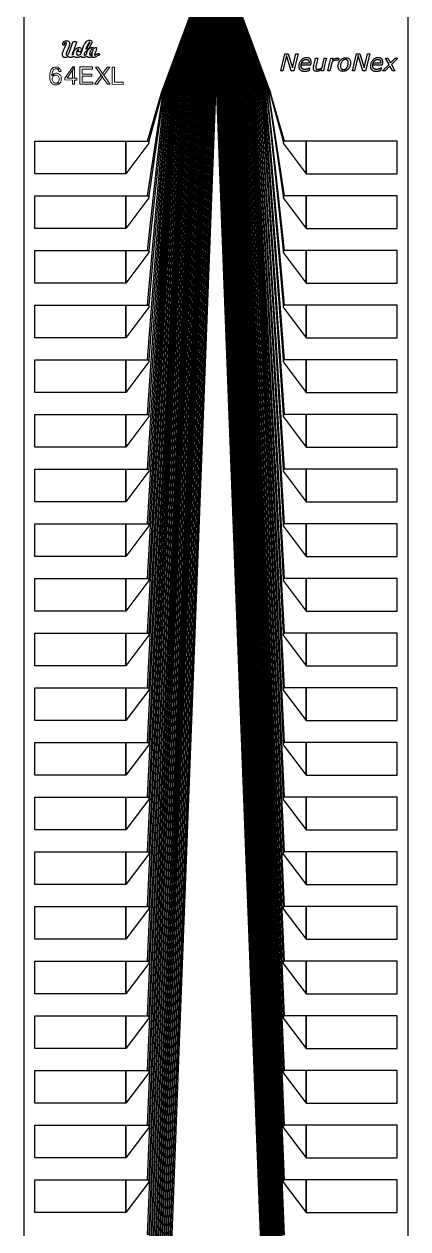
# Model space of a CAD drawing. Header units: inches. Extents: x 106592 to 209533, y 57057 to 74911.
# Drawn here: x 118044 to 118758, y 58426 to 60665 of the extents above; entities that cross this region are included whole.
import ezdxf

# ---------------------------------------------------------------- set-up
doc = ezdxf.new("R2010")
doc.units = ezdxf.units.IN
doc.header["$MEASUREMENT"] = 0
for name, color, linetype in [('metal', 221, 'Continuous'), ('nitride window', 40, 'Continuous'), ('profile', 140, 'Continuous')]:
    doc.layers.add(name, color=color, linetype=linetype)

msp = doc.modelspace()

# ---------------------------------------------------------------- linework, layer by layer
at = {"layer": 'metal'}
for points in [[(118363, 60708.1), (118363.6, 60708.1), (118301.1, 60537.8), (118299.5, 60537.8)], [(118364.2, 60708.1), (118364.8, 60708.1), (118304.3, 60537.8), (118302.7, 60537.8)], [(118365.4, 60708.1), (118366, 60708.1), (118307.5, 60537.8), (118305.9, 60537.8)], [(118310.7, 60537.8), (118309.1, 60537.8), (118366.6, 60708.1), (118367.2, 60708.1)], [(118367.8, 60708.1), (118368.4, 60708.1), (118313.9, 60537.8), (118312.3, 60537.8)], [(118317.1, 60537.8), (118315.5, 60537.8), (118369, 60708.1), (118369.6, 60708.1)], [(118370.2, 60708.1), (118370.8, 60708.1), (118320.3, 60537.8), (118318.7, 60537.8)], [(118371.4, 60708.1), (118372, 60708.1), (118323.5, 60537.8), (118321.9, 60537.8)], [(118325.1, 60537.8), (118326.7, 60537.8), (118373.2, 60708.1), (118372.6, 60708.1)], [(118373.8, 60708.1), (118374.4, 60708.1), (118329.9, 60537.8), (118328.3, 60537.8)], [(118331.5, 60537.8), (118333.1, 60537.8), (118375.6, 60708.1), (118375, 60708.1)], [(118376.2, 60708.1), (118376.8, 60708.1), (118336.3, 60537.8), (118334.7, 60537.8)], [(118337.9, 60537.8), (118339.5, 60537.8), (118378, 60708.1), (118377.4, 60708.1)], [(118378.6, 60708.1), (118379.2, 60708.1), (118342.7, 60537.8), (118341.1, 60537.8)], [(118379.8, 60708.1), (118380.4, 60708.1), (118345.9, 60537.8), (118344.3, 60537.8)], [(118381, 60708.1), (118381.6, 60708.1), (118349.1, 60537.8), (118347.5, 60537.8)], [(118382.2, 60708.1), (118382.8, 60708.1), (118352.3, 60537.8), (118350.7, 60537.8)], [(118383.4, 60708.1), (118384, 60708.1), (118355.5, 60537.8), (118353.9, 60537.8)], [(118358.7, 60537.8), (118357.1, 60537.8), (118384.6, 60708.1), (118385.2, 60708.1)], [(118385.8, 60708.1), (118386.4, 60708.1), (118361.9, 60537.8), (118360.3, 60537.8)], [(118365.1, 60537.8), (118363.5, 60537.8), (118387, 60708.1), (118387.6, 60708.1)], [(118388.2, 60708.1), (118388.8, 60708.1), (118368.3, 60537.8), (118366.7, 60537.8)], [(118389.4, 60708.1), (118390, 60708.1), (118371.5, 60537.8), (118369.9, 60537.8)], [(118373.1, 60537.8), (118374.7, 60537.8), (118391.2, 60708.1), (118390.6, 60708.1)], [(118391.8, 60708.1), (118392.4, 60708.1), (118377.9, 60537.8), (118376.3, 60537.8)], [(118379.5, 60537.8), (118381.1, 60537.8), (118393.6, 60708.1), (118393, 60708.1)], [(118394.2, 60708.1), (118394.8, 60708.1), (118384.3, 60537.8), (118382.7, 60537.8)], [(118385.9, 60537.8), (118387.5, 60537.8), (118396, 60708.1), (118395.4, 60708.1)], [(118396.6, 60708.1), (118397.2, 60708.1), (118390.7, 60537.8), (118389.1, 60537.8)], [(118397.8, 60708.1), (118398.4, 60708.1), (118393.9, 60537.8), (118392.3, 60537.8)], [(118399, 60708.1), (118399.6, 60708.1), (118397.1, 60537.8), (118395.5, 60537.8)], [(118400.2, 60708.1), (118400.8, 60708.1), (118400.3, 60537.8), (118398.7, 60537.8)], [(118401.4, 60708.1), (118402, 60708.1), (118403.5, 60537.8), (118401.9, 60537.8)], [(118406.7, 60537.8), (118405.1, 60537.8), (118402.6, 60708.1), (118403.2, 60708.1)], [(118403.8, 60708.1), (118404.4, 60708.1), (118409.9, 60537.8), (118408.3, 60537.8)], [(118413.1, 60537.8), (118411.5, 60537.8), (118405, 60708.1), (118405.6, 60708.1)], [(118406.2, 60708.1), (118406.8, 60708.1), (118416.3, 60537.8), (118414.7, 60537.8)], [(118407.4, 60708.1), (118408, 60708.1), (118419.5, 60537.8), (118417.9, 60537.8)], [(118421.1, 60537.8), (118422.7, 60537.8), (118409.2, 60708.1), (118408.6, 60708.1)], [(118409.8, 60708.1), (118410.4, 60708.1), (118425.9, 60537.8), (118424.3, 60537.8)], [(118427.5, 60537.8), (118429.1, 60537.8), (118411.6, 60708.1), (118411, 60708.1)], [(118412.2, 60708.1), (118412.8, 60708.1), (118432.3, 60537.8), (118430.7, 60537.8)], [(118433.9, 60537.8), (118435.5, 60537.8), (118414, 60708.1), (118413.4, 60708.1)], [(118414.6, 60708.1), (118415.2, 60708.1), (118438.7, 60537.8), (118437.1, 60537.8)], [(118415.8, 60708.1), (118416.4, 60708.1), (118441.9, 60537.8), (118440.3, 60537.8)], [(118417, 60708.1), (118417.6, 60708.1), (118445.1, 60537.8), (118443.5, 60537.8)], [(118418.2, 60708.1), (118418.8, 60708.1), (118448.3, 60537.8), (118446.7, 60537.8)], [(118419.4, 60708.1), (118420, 60708.1), (118451.5, 60537.8), (118449.9, 60537.8)], [(118454.7, 60537.8), (118453.1, 60537.8), (118420.6, 60708.1), (118421.2, 60708.1)], [(118421.8, 60708.1), (118422.4, 60708.1), (118457.9, 60537.8), (118456.3, 60537.8)], [(118461.1, 60537.8), (118459.5, 60537.8), (118423, 60708.1), (118423.6, 60708.1)], [(118424.2, 60708.1), (118424.8, 60708.1), (118464.3, 60537.8), (118462.7, 60537.8)], [(118425.4, 60708.1), (118426, 60708.1), (118467.5, 60537.8), (118465.9, 60537.8)], [(118469.1, 60537.8), (118470.7, 60537.8), (118427.2, 60708.1), (118426.6, 60708.1)], [(118427.8, 60708.1), (118428.4, 60708.1), (118473.9, 60537.8), (118472.3, 60537.8)], [(118475.5, 60537.8), (118477.1, 60537.8), (118429.6, 60708.1), (118429, 60708.1)], [(118430.2, 60708.1), (118430.8, 60708.1), (118480.3, 60537.8), (118478.7, 60537.8)], [(118481.9, 60537.8), (118483.5, 60537.8), (118432, 60708.1), (118431.4, 60708.1)], [(118432.6, 60708.1), (118433.2, 60708.1), (118486.7, 60537.8), (118485.1, 60537.8)], [(118433.8, 60708.1), (118434.4, 60708.1), (118489.9, 60537.8), (118488.3, 60537.8)], [(118493.1, 60537.8), (118491.5, 60537.8), (118435, 60708.1), (118435.6, 60708.1)], [(118436.2, 60708.1), (118436.8, 60708.1), (118496.3, 60537.8), (118494.7, 60537.8)], [(118499.5, 60537.8), (118497.9, 60537.8), (118437.4, 60708.1), (118438, 60708.1)], [(118438.6, 60708.1), (118439.2, 60708.1), (118502.7, 60537.8), (118501.1, 60537.8)], [(118117.3, 60626.2), (118116.5, 60626.6), (118116, 60627.7), (118116.2, 60629.7), (118118.1, 60632.7), (118119.7, 60633.6), (118121.4, 60634.2), (118123, 60634.5), (118124, 60634.4), (118125, 60634.2), (118126.3, 60633.7), (118127.2, 60633.1), (118127.9, 60632.3), (118128.6, 60630.9), (118129, 60629.6), (118129.1, 60628.4), (118128.9, 60626.8), (118128.1, 60625), (118127.3, 60622.8), (118123.6, 60613.8), (118122.8, 60611), (118122.6, 60609.7), (118122.8, 60608.5), (118123.7, 60607.8), (118124.6, 60607.8), (118125.3, 60608.2), (118126.2, 60609.1), (118126.7, 60609.9), (118127.2, 60610.9), (118127.9, 60612.5), (118128.4, 60613.8), (118134.9, 60631.5), (118135.5, 60632.1), (118136.2, 60632.6), (118137, 60632.8), (118138.7, 60632.9), (118139.9, 60632.8), (118140.5, 60632.7), (118141.7, 60632.2), (118141.8, 60631.7), (118141.5, 60630.8), (118140.5, 60628), (118139.2, 60624.4), (118138.8, 60623.1), (118138.2, 60621.5), (118137.1, 60618.6), (118135, 60613.1), (118134.2, 60611.3), (118133.6, 60609.7), (118133.4, 60608.7), (118133.7, 60607.8), (118134.4, 60608), (118135.6, 60609.1), (118135.9, 60609.8), (118136.4, 60611.7), (118136.7, 60613.1), (118136.9, 60614), (118137.6, 60615.4), (118138.4, 60616.9), (118139.5, 60618.3), (118140.5, 60619.4), (118142.4, 60620.7), (118143.6, 60621.3), (118145.1, 60621.6), (118146.1, 60621.7), (118147.1, 60621.7), (118147.9, 60621.6), (118148.9, 60621.2), (118149.8, 60620.4), (118150.4, 60619.5), (118150.8, 60618.3), (118150.9, 60617.5), (118150.7, 60616.3), (118149.9, 60615), (118149.2, 60614.4), (118148.4, 60614), (118147.3, 60613.8), (118146.3, 60613.9), (118145.6, 60614.1), (118145.2, 60614.5), (118144.9, 60615.2), (118144.6, 60616), (118144.9, 60616.9), (118145.3, 60617.3), (118145.8, 60617.7), (118145.9, 60618.1), (118145.4, 60618.1), (118144.8, 60617.9), (118144.2, 60617.4), (118143.6, 60616.6), (118143.1, 60615.9), (118142.5, 60614.8), (118142.1, 60613.9), (118141.7, 60613), (118141.5, 60612), (118141.6, 60611.1), (118141.6, 60610.4), (118141.7, 60609.8), (118141.8, 60609.4), (118142.1, 60609), (118142.5, 60608.5), (118143, 60608.2), (118143.6, 60608), (118144.3, 60607.9), (118145, 60607.9), (118146.8, 60608.3), (118147.7, 60608.6), (118149, 60609.3), (118149.8, 60609.7), (118150, 60610.2), (118151, 60613.4), (118152.8, 60618.9), (118155, 60624.6), (118156.7, 60628), (118157.7, 60629.6), (118159.6, 60632.4), (118160.5, 60633.4), (118161.8, 60634.4), (118163.1, 60635), (118164.4, 60635.3), (118165.3, 60635.4), (118166.3, 60635.4), (118167.3, 60635.3), (118168.2, 60635), (118168.9, 60634.6), (118169.6, 60634.1), (118170, 60633.2), (118170.2, 60631.5), (118170, 60630.3), (118169.5, 60629), (118168.9, 60627.5), (118168, 60626), (118166.5, 60623.3), (118165.2, 60621.5), (118164, 60619.8), (118159.9, 60619.7), (118161.5, 60621.6), (118163.5, 60624.7), (118165.2, 60627.8), (118166.4, 60630.1), (118166.8, 60630.9), (118166.8, 60631.4), (118166.7, 60632), (118166.5, 60632), (118166, 60631.7), (118165.4, 60631.2), (118164.9, 60630.5), (118164.1, 60629.4), (118163.6, 60628.6), (118162.9, 60627.6), (118162.3, 60626.5), (118161.7, 60625.5), (118161.3, 60624.7), (118160.8, 60623.5), (118160.1, 60622.2), (118159.7, 60621.2), (118159.3, 60620), (118159, 60619.2), (118158.9, 60618.7), (118159.9, 60619.7), (118163.9, 60619.7), (118163.4, 60619.1), (118162.8, 60618.4), (118161.7, 60617.1), (118160.8, 60616.2), (118159.6, 60614.8), (118158.6, 60613.8), (118157.8, 60613), (118156.6, 60612), (118156.4, 60611.4), (118156.2, 60610.7), (118156, 60610.1), (118155.9, 60609.2), (118156, 60608.3), (118156.2, 60607.9), (118157, 60607.8), (118158.3, 60608), (118159.3, 60608.5), (118160, 60609), (118160.5, 60609.4), (118160.7, 60609.7), (118160.7, 60610.1), (118160.7, 60610.8), (118160.9, 60611.7), (118161.2, 60613), (118161.7, 60614.4), (118162.1, 60615.3), (118162.7, 60616.6), (118163.5, 60617.8), (118164.5, 60618.8), (118165.3, 60619.6), (118166.3, 60620.3), (118167.8, 60621.1), (118168.9, 60621.5), (118169.9, 60621.7), (118170.9, 60621.8), (118171.6, 60621.8), (118172.3, 60621.7), (118173.2, 60621.3), (118173.9, 60620.8), (118174.3, 60620.3), (118174.5, 60620), (118174.8, 60620.2), (118175.2, 60620.7), (118175.8, 60621.1), (118176.3, 60621.4), (118176.9, 60621.6), (118177.5, 60621.7), (118178.1, 60621.7), (118178.5, 60621.6), (118179, 60621.3), (118179.2, 60620.8), (118179.3, 60620), (118179.2, 60619.2), (118178.9, 60618.3), (118178.4, 60616.8), (118175.7, 60610.2), (118175.3, 60609.2), (118175.3, 60608.3), (118175.4, 60607.8), (118175.8, 60607.6), (118176.4, 60607.7), (118177.5, 60608.6), (118178.8, 60609.6), (118180, 60610.2), (118181.3, 60610.6), (118182.3, 60610.6), (118183.2, 60610.6), (118184.5, 60610.3), (118185.3, 60609.9), (118182.4, 60606.9), (118182.1, 60607.1), (118181.9, 60607.2), (118181.6, 60607.2), (118181.3, 60607.1), (118180.9, 60606.9), (118180.5, 60606.8), (118179.9, 60606.3), (118178.7, 60605.4), (118177.6, 60604.6), (118176.6, 60604.1), (118175.6, 60603.6), (118174.5, 60603.2), (118173.6, 60603.1), (118172.2, 60603.1), (118171.5, 60603.3), (118170.9, 60603.8), (118170.5, 60604.4), (118170.4, 60605.1), (118170.3, 60605.9), (118170.5, 60611.8), (118171.3, 60613.7), (118171.9, 60615.2), (118172.4, 60616.3), (118172.5, 60617.2), (118172.4, 60617.9), (118172.1, 60618.2), (118171.6, 60618.4), (118170.6, 60618.4), (118169.9, 60618), (118168.9, 60617.1), (118167.6, 60615.6), (118166.9, 60614.2), (118166.3, 60612.5), (118166.1, 60611.2), (118165.9, 60609.9), (118166, 60609.1), (118166.3, 60608.4), (118166.8, 60607.8), (118167.3, 60607.7), (118168.1, 60608), (118168.7, 60608.6), (118169.3, 60609.6), (118169.8, 60610.5), (118170.3, 60611.5), (118170.4, 60611.6), (118170.2, 60605.5), (118169.3, 60604.8), (118168.2, 60604.1), (118167.2, 60603.5), (118166.1, 60603.1), (118165.1, 60603), (118163.6, 60603.2), (118162.8, 60603.6), (118162, 60604.3), (118161.5, 60605), (118161.3, 60605.8), (118160.8, 60605.3), (118159.3, 60604.5), (118157.9, 60603.9), (118156.5, 60603.4), (118155.1, 60603.1), (118154.1, 60603), (118152.9, 60603.1), (118151.9, 60603.5), (118151.3, 60604), (118150.8, 60604.6), (118150.5, 60605.1), (118150.1, 60605.8), (118149.1, 60605.1), (118148.1, 60604.4), (118147, 60604), (118146, 60603.6), (118145.1, 60603.2), (118143.9, 60603.1), (118142.8, 60603), (118141.8, 60603), (118140.6, 60603.2), (118139.7, 60603.5), (118138.6, 60604.1), (118137.6, 60604.9), (118136.7, 60605.8), (118135.9, 60605.2), (118135.1, 60604.6), (118134.3, 60604.1), (118133.2, 60603.6), (118132.2, 60603.3), (118131.2, 60603.1), (118130.2, 60603.1), (118129.1, 60603.3), (118128.4, 60603.6), (118127.6, 60604.4), (118126.9, 60605.7), (118126.1, 60605.1), (118125.2, 60604.5), (118124.2, 60603.9), (118123.2, 60603.5), (118122.2, 60603.1), (118120.9, 60603), (118119.7, 60603), (118118.7, 60603.4), (118117.9, 60603.9), (118117.2, 60604.6), (118116.5, 60605.4), (118116.1, 60606.1), (118115.6, 60607.4), (118115.6, 60608.6), (118115.7, 60610.1), (118115.9, 60611.3), (118116.6, 60613.3), (118117.3, 60615.5), (118118.2, 60617.9), (118119, 60619.6), (118120.1, 60622), (118121.4, 60625.2), (118122.2, 60627.1), (118122.9, 60629), (118122.9, 60630), (118122.6, 60630.4), (118122.2, 60630.7), (118121.6, 60630.8), (118120.9, 60630.8), (118120.1, 60630.4), (118119.7, 60629.6), (118119.3, 60628.5), (118119, 60627.5), (118118.7, 60626.6), (118118.1, 60626.2), (118117.7, 60626.2)], [(118521.5, 60578.2), (118528.9, 60610.2), (118535.3, 60610.2), (118543.1, 60584.1), (118549.5, 60610.2), (118553.6, 60610.2), (118545.8, 60578.2), (118540.8, 60578.2), (118532.1, 60606.8), (118525.5, 60578.2)], [(118654.7, 60578.2), (118662.1, 60610.2), (118668.5, 60610.2), (118676.3, 60584.1), (118682.7, 60610.2), (118686.8, 60610.2), (118679, 60578.2), (118673.9, 60578.2), (118665.3, 60606.9), (118658.7, 60578.2)], [(118559.5, 60589.8), (118577.3, 60589.8), (118577.6, 60591.1), (118577.9, 60592.7), (118578.1, 60594.4), (118578.1, 60595.4), (118578, 60596.6), (118577.7, 60598), (118577.2, 60599.2), (118576.9, 60599.7), (118576.5, 60600.2), (118576.1, 60600.7), (118575.5, 60601.2), (118575, 60601.6), (118574.6, 60601.8), (118574, 60602.1), (118573.1, 60602.4), (118572.3, 60602.6), (118571.5, 60602.8), (118570.5, 60602.8), (118569.5, 60602.9), (118568.6, 60602.8), (118567.9, 60602.8), (118567.1, 60602.7), (118566.2, 60602.5), (118565.3, 60602.2), (118564.5, 60601.9), (118563.7, 60601.6), (118562.7, 60601), (118561.9, 60600.5), (118561.1, 60599.9), (118560.3, 60599.2), (118559.5, 60598.4), (118558.7, 60597.5), (118558, 60596.6), (118557.4, 60595.7), (118556.9, 60594.8), (118556.4, 60593.8), (118556, 60592.8), (118555.7, 60591.8), (118555.5, 60590.8), (118555.3, 60589.9), (118555.2, 60589.2), (118555.1, 60588.4), (118555.1, 60587.6), (118555.1, 60587.1), (118555.1, 60586.5), (118555.1, 60585.9), (118555.1, 60585.2), (118555.2, 60584.7), (118555.3, 60584.2), (118555.5, 60583.7), (118555.7, 60583), (118556, 60582.3), (118556.3, 60581.8), (118556.6, 60581.4), (118556.7, 60581.2), (118557.2, 60580.6), (118557.5, 60580.3), (118558, 60579.9), (118558.6, 60579.5), (118559.3, 60579), (118560, 60578.7), (118560.4, 60578.5), (118561.1, 60578.3), (118561.3, 60578.2), (118562, 60578), (118562.5, 60577.9), (118563.2, 60577.8), (118563.9, 60577.7), (118564.6, 60577.7), (118565.1, 60577.7), (118565.5, 60577.7), (118566, 60577.6), (118566.5, 60577.7), (118567.1, 60577.7), (118567.7, 60577.7), (118568.2, 60577.8), (118568.7, 60577.9), (118569.3, 60578), (118569.8, 60578.1), (118570.3, 60578.2), (118570.7, 60578.3), (118571.1, 60578.4), (118571.6, 60578.5), (118572, 60578.7), (118572.4, 60578.8), (118572.8, 60578.9), (118573.4, 60579.2), (118574, 60579.4), (118574.9, 60579.7), (118575.8, 60584), (118575.6, 60584), (118575.1, 60583.7), (118574.5, 60583.4), (118573.9, 60583), (118573.5, 60582.8), (118573, 60582.6), (118572.6, 60582.4), (118572.1, 60582.3), (118571.7, 60582.1), (118571.3, 60581.9), (118570.8, 60581.8), (118570.5, 60581.7), (118570, 60581.5), (118569.5, 60581.4), (118569, 60581.3), (118568.6, 60581.2), (118568.2, 60581.1), (118567.7, 60581.1), (118567.2, 60581), (118566.7, 60581), (118566.1, 60581), (118565.7, 60581), (118565.3, 60581.1), (118564.7, 60581.1), (118564.2, 60581.2), (118563.9, 60581.3), (118563.4, 60581.5), (118562.9, 60581.6), (118562.6, 60581.8), (118562.2, 60582), (118561.9, 60582.2), (118561.5, 60582.4), (118561.3, 60582.7), (118560.9, 60583), (118560.8, 60583.1), (118560.6, 60583.4), (118560.3, 60583.7), (118560.1, 60584.1), (118560, 60584.3), (118559.8, 60584.6), (118559.7, 60584.8), (118559.7, 60585.1), (118559.6, 60585.4), (118559.4, 60586), (118559.3, 60586.8), (118559.3, 60587.5), (118559.3, 60588.2), (118559.4, 60589), (118559.5, 60589.6), (118559.5, 60589.8), (118559.5, 60589.8), (118560.1, 60592.8), (118560.2, 60593.1), (118560.3, 60593.4), (118560.4, 60593.7), (118560.6, 60594.2), (118560.7, 60594.5), (118560.9, 60594.8), (118561, 60595.1), (118561.2, 60595.4), (118561.3, 60595.6), (118561.5, 60595.8), (118561.7, 60596.2), (118561.8, 60596.3), (118562.1, 60596.6), (118562.2, 60596.8), (118562.6, 60597.2), (118562.8, 60597.3), (118563.1, 60597.6), (118563.3, 60597.8), (118563.6, 60598), (118563.9, 60598.2), (118564.1, 60598.3), (118564.4, 60598.5), (118564.5, 60598.6), (118564.7, 60598.7), (118564.9, 60598.8), (118565.2, 60598.9), (118565.4, 60599), (118565.7, 60599.1), (118565.9, 60599.2), (118566.1, 60599.3), (118566.4, 60599.4), (118566.6, 60599.4), (118566.9, 60599.5), (118567.1, 60599.5), (118567.3, 60599.6), (118567.6, 60599.6), (118567.9, 60599.6), (118568.1, 60599.7), (118568.4, 60599.7), (118568.8, 60599.7), (118568.9, 60599.7), (118569.1, 60599.7), (118569.4, 60599.7), (118569.6, 60599.7), (118569.8, 60599.6), (118570, 60599.6), (118570.1, 60599.6), (118570.4, 60599.6), (118570.7, 60599.5), (118570.9, 60599.4), (118571.2, 60599.4), (118571.3, 60599.3), (118571.4, 60599.3), (118571.5, 60599.2), (118571.7, 60599.2), (118571.8, 60599.1), (118571.9, 60599.1), (118572.1, 60599), (118572.1, 60599), (118572.2, 60598.9), (118572.3, 60598.8), (118572.4, 60598.7), (118572.5, 60598.7), (118572.6, 60598.6), (118572.7, 60598.5), (118572.8, 60598.4), (118572.9, 60598.3), (118573, 60598.2), (118573.2, 60597.9), (118573.4, 60597.7), (118573.5, 60597.5), (118573.6, 60597.2), (118573.7, 60597), (118573.8, 60596.9), (118573.9, 60596.6), (118573.9, 60596.4), (118574, 60596.1), (118574, 60595.9), (118574.1, 60595.4), (118574.1, 60595.2), (118574.1, 60594.8), (118574.1, 60594.4), (118574.1, 60594.1), (118574.1, 60593.8), (118574, 60593.6), (118574, 60593.3), (118573.9, 60593), (118573.9, 60592.8), (118560.2, 60592.8), (118560.1, 60592.8)], [(118586.2, 60602.2), (118590.2, 60602.2), (118587.9, 60591.9), (118587.1, 60588.5), (118586.8, 60587.6), (118586.7, 60586.9), (118586.6, 60586.2), (118586.5, 60585.2), (118586.5, 60584.3), (118586.7, 60583.5), (118586.9, 60582.9), (118587.3, 60582.4), (118587.5, 60582.1), (118587.7, 60581.9), (118587.9, 60581.8), (118588.1, 60581.7), (118588.3, 60581.6), (118588.6, 60581.5), (118588.9, 60581.4), (118589.1, 60581.4), (118589.4, 60581.3), (118589.7, 60581.3), (118589.9, 60581.3), (118590.2, 60581.3), (118590.5, 60581.2), (118590.8, 60581.2), (118591, 60581.3), (118591.4, 60581.3), (118591.6, 60581.3), (118591.9, 60581.4), (118592.3, 60581.4), (118592.6, 60581.5), (118592.8, 60581.6), (118593.1, 60581.7), (118593.4, 60581.8), (118593.8, 60581.9), (118594.2, 60582.1), (118594.6, 60582.3), (118595, 60582.5), (118595.4, 60582.7), (118595.7, 60582.8), (118595.9, 60582.9), (118596.1, 60583.1), (118596.4, 60583.2), (118596.7, 60583.4), (118596.9, 60583.5), (118597.1, 60583.6), (118597.3, 60583.8), (118597.6, 60584), (118597.8, 60584.1), (118598, 60584.2), (118598.1, 60584.3), (118598.2, 60584.3), (118599.5, 60590.1), (118601.4, 60598.1), (118602.3, 60602.2), (118606.4, 60602.2), (118604.9, 60596), (118603.7, 60590.9), (118603.1, 60588.2), (118600.8, 60578.2), (118596.7, 60578.2), (118597.3, 60580.8), (118596.8, 60580.5), (118595.9, 60579.9), (118595, 60579.4), (118594.1, 60578.9), (118593.4, 60578.6), (118592.6, 60578.2), (118591.7, 60577.9), (118591.1, 60577.8), (118590.5, 60577.7), (118589.9, 60577.6), (118589.1, 60577.5), (118588.4, 60577.5), (118587.7, 60577.6), (118587.2, 60577.7), (118586.5, 60577.8), (118586, 60577.9), (118585.5, 60578.1), (118585, 60578.4), (118584.6, 60578.6), (118584.3, 60578.8), (118583.9, 60579.1), (118583.6, 60579.4), (118583.2, 60579.9), (118582.9, 60580.4), (118582.6, 60581), (118582.4, 60581.6), (118582.3, 60582.3), (118582.2, 60582.9), (118582.2, 60583.6), (118582.2, 60584.2), (118582.3, 60585), (118582.5, 60586.1), (118582.5, 60586.7), (118582.7, 60587.4), (118583.1, 60588.9), (118583.7, 60591.7), (118585.5, 60599.2), (118586.2, 60602.2), (118586.2, 60602.2)], [(118614.3, 60602.2), (118618.4, 60602.2), (118617.6, 60598.6), (118618.7, 60599.4), (118620, 60600.2), (118621.4, 60601), (118622.9, 60601.6), (118624.3, 60602), (118625.5, 60602.1), (118626.6, 60602.2), (118627.8, 60602.2), (118628.7, 60602), (118629.3, 60601.9), (118628.3, 60597.9), (118628, 60597.9), (118627.5, 60598.1), (118626.4, 60598.2), (118625.4, 60598.3), (118624.4, 60598.4), (118623.2, 60598.2), (118622, 60598), (118620.4, 60597.3), (118619.4, 60596.8), (118618.3, 60596.2), (118617.4, 60595.6), (118616.8, 60595.2), (118612.9, 60578.2), (118608.8, 60578.2), (118612, 60592.1), (118613.8, 60599.8)], [(118642.2, 60602.9), (118643.7, 60602.8), (118645, 60602.6), (118646, 60602.3), (118647.1, 60601.8), (118648.4, 60601), (118649.2, 60600.2), (118650.1, 60599), (118650.7, 60597.6), (118651, 60596.6), (118651.2, 60595.5), (118651.3, 60594.4), (118651.3, 60593.2), (118651.2, 60591.6), (118651.1, 60590.6), (118650.8, 60589.5), (118650.6, 60588.5), (118650.5, 60588), (118650.1, 60586.9), (118649.8, 60586.1), (118649.4, 60585.3), (118648.9, 60584.4), (118648.6, 60584), (118647.9, 60582.9), (118647, 60581.8), (118645.9, 60580.7), (118644.6, 60579.6), (118643.2, 60578.8), (118641.7, 60578.2), (118640.4, 60577.9), (118639.1, 60577.6), (118637.4, 60577.5), (118636.4, 60577.6), (118634.7, 60577.8), (118633.6, 60578.1), (118632.7, 60578.5), (118631.8, 60579), (118631.1, 60579.7), (118630.2, 60580.5), (118629.6, 60581.4), (118629.1, 60582.4), (118628.8, 60583.3), (118628.5, 60584.5), (118628.4, 60585.8), (118628.3, 60587.2), (118628.4, 60588.2), (118628.5, 60589.9), (118629, 60591.8), (118629.5, 60593.5), (118630.3, 60595.3), (118631.4, 60597.1), (118632.5, 60598.5), (118633.6, 60599.6), (118634.8, 60600.6), (118636.2, 60601.4), (118637.9, 60602.1), (118639.3, 60602.6), (118640.5, 60602.8), (118641.4, 60602.8), (118642.1, 60602.9), (118642.1, 60599.5), (118641.1, 60599.5), (118640.1, 60599.3), (118639.3, 60599.1), (118638.4, 60598.8), (118637.4, 60598.2), (118636.5, 60597.4), (118635.6, 60596.5), (118634.8, 60595.4), (118634.3, 60594.6), (118633.8, 60593.4), (118633.2, 60592), (118632.9, 60590.8), (118632.7, 60589.5), (118632.6, 60588.2), (118632.5, 60586.3), (118632.7, 60584.9), (118633.2, 60583.4), (118633.8, 60582.6), (118634.5, 60581.9), (118635.4, 60581.4), (118636.3, 60581.1), (118637.5, 60580.9), (118638.9, 60580.9), (118640.3, 60581.2), (118641.5, 60581.8), (118642.9, 60582.7), (118644.4, 60584.3), (118645.2, 60585.7), (118645.9, 60587.1), (118646.5, 60588.9), (118646.9, 60591.1), (118646.9, 60592.8), (118647, 60594.4), (118646.7, 60595.8), (118646.2, 60597), (118645.7, 60597.9), (118645.1, 60598.4), (118644.4, 60598.9), (118643.3, 60599.3), (118642.4, 60599.4), (118642.1, 60599.5)], [(118692.7, 60589.9), (118710.5, 60589.9), (118710.8, 60591.2), (118711.1, 60592.7), (118711.3, 60594.4), (118711.3, 60595.5), (118711.2, 60596.6), (118710.9, 60598), (118710.4, 60599.2), (118710.1, 60599.8), (118709.7, 60600.3), (118709.2, 60600.7), (118708.7, 60601.2), (118708.2, 60601.6), (118707.8, 60601.8), (118707.2, 60602.1), (118706.3, 60602.5), (118705.5, 60602.6), (118704.6, 60602.8), (118703.7, 60602.9), (118702.7, 60602.9), (118701.8, 60602.9), (118701.1, 60602.8), (118700.3, 60602.7), (118699.4, 60602.5), (118698.5, 60602.2), (118697.7, 60601.9), (118696.9, 60601.6), (118695.9, 60601.1), (118695.1, 60600.6), (118694.3, 60600), (118693.5, 60599.2), (118692.7, 60598.4), (118691.9, 60597.6), (118691.2, 60596.6), (118690.6, 60595.7), (118690.1, 60594.8), (118689.6, 60593.8), (118689.2, 60592.8), (118688.9, 60591.8), (118688.7, 60590.9), (118688.5, 60589.9), (118688.4, 60589.2), (118688.3, 60588.4), (118688.3, 60587.6), (118688.2, 60587.2), (118688.2, 60586.6), (118688.3, 60585.9), (118688.3, 60585.3), (118688.4, 60584.8), (118688.5, 60584.2), (118688.7, 60583.7), (118688.9, 60583), (118689.2, 60582.4), (118689.5, 60581.8), (118689.8, 60581.4), (118689.9, 60581.2), (118690.4, 60580.7), (118690.7, 60580.3), (118691.2, 60580), (118691.8, 60579.5), (118692.5, 60579.1), (118693.2, 60578.7), (118693.6, 60578.6), (118694.3, 60578.3), (118694.5, 60578.3), (118695.2, 60578.1), (118695.7, 60578), (118696.4, 60577.9), (118697.1, 60577.8), (118697.8, 60577.7), (118698.3, 60577.7), (118698.7, 60577.7), (118699.2, 60577.7), (118699.7, 60577.7), (118700.3, 60577.7), (118700.9, 60577.8), (118701.4, 60577.8), (118701.9, 60577.9), (118702.5, 60578), (118703, 60578.1), (118703.5, 60578.2), (118703.9, 60578.3), (118704.3, 60578.4), (118704.8, 60578.6), (118705.2, 60578.7), (118705.6, 60578.8), (118706, 60578.9), (118706.6, 60579.2), (118707.2, 60579.4), (118708.1, 60579.7), (118709, 60584.1), (118708.8, 60584.1), (118708.3, 60583.8), (118707.7, 60583.4), (118707.1, 60583.1), (118706.7, 60582.9), (118706.2, 60582.7), (118705.8, 60582.5), (118705.3, 60582.3), (118704.9, 60582.1), (118704.5, 60582), (118704, 60581.8), (118703.6, 60581.7), (118703.2, 60581.6), (118702.7, 60581.4), (118702.2, 60581.3), (118701.8, 60581.2), (118701.4, 60581.2), (118700.8, 60581.1), (118700.4, 60581.1), (118699.9, 60581.1), (118699.3, 60581.1), (118698.9, 60581.1), (118698.5, 60581.1), (118697.9, 60581.2), (118697.4, 60581.3), (118697.1, 60581.4), (118696.6, 60581.5), (118696.1, 60581.7), (118695.7, 60581.8), (118695.4, 60582), (118695.1, 60582.2), (118694.7, 60582.5), (118694.5, 60582.7), (118694.1, 60583), (118694, 60583.1), (118693.8, 60583.4), (118693.5, 60583.7), (118693.3, 60584.2), (118693.2, 60584.3), (118693, 60584.6), (118692.9, 60584.9), (118692.9, 60585.1), (118692.7, 60585.4), (118692.6, 60586), (118692.5, 60586.8), (118692.5, 60587.5), (118692.5, 60588.3), (118692.6, 60589), (118692.7, 60589.7), (118692.7, 60589.8), (118692.7, 60589.9), (118693.3, 60592.9), (118693.4, 60593.1), (118693.5, 60593.5), (118693.6, 60593.8), (118693.8, 60594.2), (118693.9, 60594.5), (118694.1, 60594.9), (118694.2, 60595.1), (118694.4, 60595.4), (118694.5, 60595.6), (118694.7, 60595.8), (118694.9, 60596.2), (118695, 60596.3), (118695.3, 60596.6), (118695.4, 60596.8), (118695.8, 60597.2), (118696, 60597.4), (118696.3, 60597.6), (118696.5, 60597.8), (118696.8, 60598), (118697.1, 60598.2), (118697.3, 60598.4), (118697.6, 60598.5), (118697.7, 60598.6), (118697.9, 60598.7), (118698.1, 60598.9), (118698.4, 60599), (118698.6, 60599.1), (118698.9, 60599.2), (118699.1, 60599.2), (118699.3, 60599.3), (118699.6, 60599.4), (118699.8, 60599.5), (118700.1, 60599.5), (118700.3, 60599.6), (118700.5, 60599.6), (118700.8, 60599.6), (118701.1, 60599.7), (118701.3, 60599.7), (118701.6, 60599.7), (118702, 60599.7), (118702.1, 60599.7), (118702.3, 60599.7), (118702.6, 60599.7), (118702.8, 60599.7), (118703, 60599.7), (118703.2, 60599.7), (118703.3, 60599.6), (118703.6, 60599.6), (118703.9, 60599.5), (118704.1, 60599.5), (118704.4, 60599.4), (118704.5, 60599.4), (118704.6, 60599.3), (118704.7, 60599.3), (118704.9, 60599.2), (118705, 60599.2), (118705.1, 60599.1), (118705.2, 60599), (118705.3, 60599), (118705.4, 60598.9), (118705.5, 60598.9), (118705.6, 60598.8), (118705.7, 60598.7), (118705.8, 60598.6), (118705.9, 60598.6), (118706, 60598.4), (118706.1, 60598.3), (118706.2, 60598.2), (118706.4, 60598), (118706.6, 60597.7), (118706.7, 60597.5), (118706.8, 60597.3), (118706.9, 60597), (118707, 60596.9), (118707.1, 60596.6), (118707.1, 60596.4), (118707.2, 60596.2), (118707.2, 60595.9), (118707.3, 60595.5), (118707.3, 60595.2), (118707.3, 60594.9), (118707.3, 60594.4), (118707.3, 60594.2), (118707.3, 60593.9), (118707.2, 60593.6), (118707.2, 60593.3), (118707.1, 60593), (118707.1, 60592.8), (118693.4, 60592.9), (118693.3, 60592.9)], [(118716.3, 60602.2), (118720.7, 60602.2), (118725.5, 60593.1), (118734.3, 60602.2), (118739.2, 60602.2), (118727.2, 60590.1), (118733.7, 60578.2), (118729.2, 60578.2), (118724.4, 60587.4), (118715.6, 60578.2), (118710.7, 60578.2), (118722.8, 60590.3)], [(118366.7, 60537.8), (118368.3, 60537.8), (118275.9, 58314.4), (118273.8, 58314.4)], [(118275.9, 58416), (118273.8, 58416), (118363.5, 60537.8), (118365.1, 60537.8)], [(118360.3, 60537.8), (118361.9, 60537.8), (118275.9, 58517.6), (118273.8, 58517.6)], [(118275.9, 58619.3), (118273.8, 58619.3), (118357.1, 60537.8), (118358.7, 60537.8)], [(118275.9, 58720.9), (118273.8, 58720.9), (118353.9, 60537.8), (118355.5, 60537.8)], [(118350.7, 60537.8), (118352.3, 60537.8), (118275.9, 58822.5), (118273.8, 58822.5)], [(118369.9, 60537.8), (118371.5, 60537.8), (118275.9, 58212.8), (118273.8, 58212.8)], [(118373.1, 60537.8), (118374.7, 60537.8), (118275.9, 58111.2), (118273.8, 58111.2)], [(118398.7, 60537.8), (118400.3, 60537.8), (118275.9, 57298.4), (118273.8, 57298.4)], [(118395.5, 60537.8), (118397.1, 60537.8), (118275.9, 57400), (118273.8, 57400)], [(118376.3, 60537.8), (118377.9, 60537.8), (118275.9, 58009.6), (118273.8, 58009.6)], [(118275.9, 57908), (118273.8, 57908), (118379.5, 60537.8), (118381.1, 60537.8)], [(118275.9, 57806.4), (118273.8, 57806.4), (118382.7, 60537.8), (118384.3, 60537.8)], [(118385.9, 60537.8), (118387.5, 60537.8), (118275.9, 57704.8), (118273.8, 57704.8)], [(118275.9, 57603.2), (118273.8, 57603.2), (118389.1, 60537.8), (118390.7, 60537.8)], [(118392.3, 60537.8), (118393.9, 60537.8), (118275.9, 57501.6), (118273.8, 57501.6)], [(118341.1, 60537.8), (118342.7, 60537.8), (118275.9, 59127.3), (118273.8, 59127.3)], [(118275.9, 59228.9), (118273.8, 59228.9), (118337.9, 60537.8), (118339.5, 60537.8)], [(118334.7, 60537.8), (118336.3, 60537.8), (118275.9, 59330.5), (118273.8, 59330.5)], [(118275.9, 59432.1), (118273.8, 59432.1), (118331.5, 60537.8), (118333.1, 60537.8)], [(118275.9, 59533.7), (118273.8, 59533.7), (118328.3, 60537.8), (118329.9, 60537.8)], [(118325.1, 60537.8), (118326.7, 60537.8), (118275.9, 59635.3), (118273.8, 59635.3)], [(118344.3, 60537.8), (118345.9, 60537.8), (118275.9, 59025.7), (118273.8, 59025.7)], [(118347.5, 60537.8), (118349.1, 60537.8), (118275.9, 58924.1), (118273.8, 58924.1)], [(118321.9, 60537.8), (118323.5, 60537.8), (118275.9, 59736.9), (118273.8, 59736.9)], [(118318.7, 60537.8), (118320.3, 60537.8), (118275.9, 59838.5), (118273.8, 59838.5)], [(118299.5, 60537.8), (118301.1, 60537.8), (118275.9, 60448.1), (118273.8, 60448.1)], [(118275.9, 60346.5), (118273.8, 60346.5), (118302.7, 60537.8), (118304.3, 60537.8)], [(118275.9, 60244.9), (118273.8, 60244.9), (118305.9, 60537.8), (118307.5, 60537.8)], [(118309.1, 60537.8), (118310.7, 60537.8), (118275.9, 60143.3), (118273.8, 60143.3)], [(118275.9, 60041.7), (118273.8, 60041.7), (118312.3, 60537.8), (118313.9, 60537.8)], [(118315.5, 60537.8), (118317.1, 60537.8), (118275.9, 59940.1), (118273.8, 59940.1)], [(118403.5, 60537.8), (118401.9, 60537.8), (118526.2, 57298.4), (118528.3, 57298.4)], [(118406.7, 60537.8), (118405.1, 60537.8), (118526.2, 57400), (118528.3, 57400)], [(118409.9, 60537.8), (118408.3, 60537.8), (118526.2, 57501.6), (118528.3, 57501.6)], [(118526.2, 57603.2), (118528.3, 57603.2), (118413.1, 60537.8), (118411.5, 60537.8)], [(118416.3, 60537.8), (118414.7, 60537.8), (118526.2, 57704.8), (118528.3, 57704.8)], [(118526.2, 57806.4), (118528.3, 57806.4), (118419.5, 60537.8), (118417.9, 60537.8)], [(118526.2, 57908), (118528.3, 57908), (118422.7, 60537.8), (118421.1, 60537.8)], [(118425.9, 60537.8), (118424.3, 60537.8), (118526.2, 58009.6), (118528.3, 58009.6)], [(118429.1, 60537.8), (118427.5, 60537.8), (118526.2, 58111.2), (118528.3, 58111.2)], [(118432.3, 60537.8), (118430.7, 60537.8), (118526.2, 58212.8), (118528.3, 58212.8)], [(118435.5, 60537.8), (118433.9, 60537.8), (118526.2, 58314.4), (118528.3, 58314.4)], [(118526.2, 58416), (118528.3, 58416), (118438.7, 60537.8), (118437.1, 60537.8)], [(118441.9, 60537.8), (118440.3, 60537.8), (118526.2, 58517.6), (118528.3, 58517.6)], [(118526.2, 58619.3), (118528.3, 58619.3), (118445.1, 60537.8), (118443.5, 60537.8)], [(118526.2, 58720.9), (118528.3, 58720.9), (118448.3, 60537.8), (118446.7, 60537.8)], [(118451.5, 60537.8), (118449.9, 60537.8), (118526.2, 58822.5), (118528.3, 58822.5)], [(118454.7, 60537.8), (118453.1, 60537.8), (118526.2, 58924.1), (118528.3, 58924.1)], [(118457.9, 60537.8), (118456.3, 60537.8), (118526.2, 59025.7), (118528.3, 59025.7)], [(118461.1, 60537.8), (118459.5, 60537.8), (118526.2, 59127.3), (118528.3, 59127.3)], [(118526.2, 59228.9), (118528.3, 59228.9), (118464.3, 60537.8), (118462.7, 60537.8)], [(118467.5, 60537.8), (118465.9, 60537.8), (118526.2, 59330.5), (118528.3, 59330.5)], [(118526.2, 59432.1), (118528.3, 59432.1), (118470.7, 60537.8), (118469.1, 60537.8)], [(118526.2, 59533.7), (118528.3, 59533.7), (118473.9, 60537.8), (118472.3, 60537.8)], [(118477.1, 60537.8), (118475.5, 60537.8), (118526.2, 59635.3), (118528.3, 59635.3)], [(118480.3, 60537.8), (118478.7, 60537.8), (118526.2, 59736.9), (118528.3, 59736.9)], [(118483.5, 60537.8), (118481.9, 60537.8), (118526.2, 59838.5), (118528.3, 59838.5)], [(118486.7, 60537.8), (118485.1, 60537.8), (118526.2, 59940.1), (118528.3, 59940.1)], [(118526.2, 60041.7), (118528.3, 60041.7), (118489.9, 60537.8), (118488.3, 60537.8)], [(118493.1, 60537.8), (118491.5, 60537.8), (118526.2, 60143.3), (118528.3, 60143.3)], [(118526.2, 60244.9), (118528.3, 60244.9), (118496.3, 60537.8), (118494.7, 60537.8)], [(118526.2, 60346.5), (118528.3, 60346.5), (118499.5, 60537.8), (118497.9, 60537.8)], [(118502.7, 60537.8), (118501.1, 60537.8), (118526.2, 60448.1), (118528.3, 60448.1)], [(118064.3, 60448.1), (118233.6, 60448.1), (118233.6, 60387.2), (118064.3, 60387.2)], [(118233.6, 60387.2), (118233.6, 60448.1), (118275.9, 60448.1), (118275.9, 60443.9), (118233.6, 60387.2)], [(118568.6, 60387.2), (118568.6, 60448.1), (118526.2, 60448.1), (118526.2, 60443.9), (118568.6, 60387.2)], [(118737.9, 60448.1), (118568.6, 60448.1), (118568.6, 60387.2), (118737.9, 60387.2)], [(118064.3, 60346.5), (118233.6, 60346.5), (118233.6, 60285.6), (118064.3, 60285.6)], [(118233.6, 60285.6), (118233.6, 60346.5), (118275.9, 60346.5), (118275.9, 60342.3), (118233.6, 60285.6)], [(118568.6, 60285.6), (118568.6, 60346.5), (118526.2, 60346.5), (118526.2, 60342.3), (118568.6, 60285.6)], [(118737.9, 60346.5), (118568.6, 60346.5), (118568.6, 60285.6), (118737.9, 60285.6)], [(118064.3, 60244.9), (118233.6, 60244.9), (118233.6, 60184), (118064.3, 60184)], [(118233.6, 60184), (118233.6, 60244.9), (118275.9, 60244.9), (118275.9, 60240.7), (118233.6, 60184)], [(118568.6, 60184), (118568.6, 60244.9), (118526.2, 60244.9), (118526.2, 60240.7), (118568.6, 60184)], [(118737.9, 60244.9), (118568.6, 60244.9), (118568.6, 60184), (118737.9, 60184)], [(118064.3, 60143.3), (118233.6, 60143.3), (118233.6, 60082.3), (118064.3, 60082.3)], [(118233.6, 60082.3), (118233.6, 60143.3), (118275.9, 60143.3), (118275.9, 60139.1), (118233.6, 60082.3)], [(118568.6, 60082.3), (118568.6, 60143.3), (118526.2, 60143.3), (118526.2, 60139.1), (118568.6, 60082.3)], [(118737.9, 60143.3), (118568.6, 60143.3), (118568.6, 60082.3), (118737.9, 60082.3)], [(118064.3, 60041.7), (118233.6, 60041.7), (118233.6, 59980.7), (118064.3, 59980.7)], [(118233.6, 59980.7), (118233.6, 60041.7), (118275.9, 60041.7), (118275.9, 60037.5), (118233.6, 59980.7)], [(118568.6, 59980.7), (118568.6, 60041.7), (118526.2, 60041.7), (118526.2, 60037.5), (118568.6, 59980.7)], [(118737.9, 60041.7), (118568.6, 60041.7), (118568.6, 59980.7), (118737.9, 59980.7)], [(118064.3, 59940.1), (118233.6, 59940.1), (118233.6, 59879.1), (118064.3, 59879.1)], [(118233.6, 59879.1), (118233.6, 59940.1), (118275.9, 59940.1), (118275.9, 59935.9), (118233.6, 59879.1)], [(118568.6, 59879.1), (118568.6, 59940.1), (118526.2, 59940.1), (118526.2, 59935.9), (118568.6, 59879.1)], [(118737.9, 59940.1), (118568.6, 59940.1), (118568.6, 59879.1), (118737.9, 59879.1)], [(118064.3, 59838.5), (118233.6, 59838.5), (118233.6, 59777.5), (118064.3, 59777.5)], [(118233.6, 59777.5), (118233.6, 59838.5), (118275.9, 59838.5), (118275.9, 59834.3), (118233.6, 59777.5)], [(118568.6, 59777.5), (118568.6, 59838.5), (118526.2, 59838.5), (118526.2, 59834.3), (118568.6, 59777.5)], [(118737.9, 59838.5), (118568.6, 59838.5), (118568.6, 59777.5), (118737.9, 59777.5)], [(118064.3, 59736.9), (118233.6, 59736.9), (118233.6, 59675.9), (118064.3, 59675.9)], [(118233.6, 59675.9), (118233.6, 59736.9), (118275.9, 59736.9), (118275.9, 59732.7), (118233.6, 59675.9)], [(118568.6, 59675.9), (118568.6, 59736.9), (118526.2, 59736.9), (118526.2, 59732.7), (118568.6, 59675.9)], [(118737.9, 59736.9), (118568.6, 59736.9), (118568.6, 59675.9), (118737.9, 59675.9)], [(118064.3, 59635.3), (118233.6, 59635.3), (118233.6, 59574.3), (118064.3, 59574.3)], [(118233.6, 59574.3), (118233.6, 59635.3), (118275.9, 59635.3), (118275.9, 59631.1), (118233.6, 59574.3)], [(118568.6, 59574.3), (118568.6, 59635.3), (118526.2, 59635.3), (118526.2, 59631.1), (118568.6, 59574.3)], [(118737.9, 59635.3), (118568.6, 59635.3), (118568.6, 59574.3), (118737.9, 59574.3)], [(118064.3, 59533.7), (118233.6, 59533.7), (118233.6, 59472.7), (118064.3, 59472.7)], [(118233.6, 59472.7), (118233.6, 59533.7), (118275.9, 59533.7), (118275.9, 59529.5), (118233.6, 59472.7)], [(118568.6, 59472.7), (118568.6, 59533.7), (118526.2, 59533.7), (118526.2, 59529.5), (118568.6, 59472.7)], [(118737.9, 59533.7), (118568.6, 59533.7), (118568.6, 59472.7), (118737.9, 59472.7)], [(118064.3, 59432.1), (118233.6, 59432.1), (118233.6, 59371.1), (118064.3, 59371.1)], [(118233.6, 59371.1), (118233.6, 59432.1), (118275.9, 59432.1), (118275.9, 59427.8), (118233.6, 59371.1)], [(118568.6, 59371.1), (118568.6, 59432.1), (118526.2, 59432.1), (118526.2, 59427.8), (118568.6, 59371.1)], [(118737.9, 59432.1), (118568.6, 59432.1), (118568.6, 59371.1), (118737.9, 59371.1)], [(118064.3, 59330.5), (118233.6, 59330.5), (118233.6, 59269.5), (118064.3, 59269.5)], [(118233.6, 59269.5), (118233.6, 59330.5), (118275.9, 59330.5), (118275.9, 59326.2), (118233.6, 59269.5)], [(118568.6, 59269.5), (118568.6, 59330.5), (118526.2, 59330.5), (118526.2, 59326.2), (118568.6, 59269.5)], [(118737.9, 59330.5), (118568.6, 59330.5), (118568.6, 59269.5), (118737.9, 59269.5)], [(118064.3, 59228.9), (118233.6, 59228.9), (118233.6, 59167.9), (118064.3, 59167.9)], [(118233.6, 59167.9), (118233.6, 59228.9), (118275.9, 59228.9), (118275.9, 59224.6), (118233.6, 59167.9)], [(118568.6, 59167.9), (118568.6, 59228.9), (118526.2, 59228.9), (118526.2, 59224.6), (118568.6, 59167.9)], [(118737.9, 59228.9), (118568.6, 59228.9), (118568.6, 59167.9), (118737.9, 59167.9)], [(118064.3, 59127.3), (118233.6, 59127.3), (118233.6, 59066.3), (118064.3, 59066.3)], [(118233.6, 59066.3), (118233.6, 59127.3), (118275.9, 59127.3), (118275.9, 59123), (118233.6, 59066.3)], [(118568.6, 59066.3), (118568.6, 59127.3), (118526.2, 59127.3), (118526.2, 59123), (118568.6, 59066.3)], [(118737.9, 59127.3), (118568.6, 59127.3), (118568.6, 59066.3), (118737.9, 59066.3)], [(118064.3, 59025.7), (118233.6, 59025.7), (118233.6, 58964.7), (118064.3, 58964.7)], [(118233.6, 58964.7), (118233.6, 59025.7), (118275.9, 59025.7), (118275.9, 59021.4), (118233.6, 58964.7)], [(118568.6, 58964.7), (118568.6, 59025.7), (118526.2, 59025.7), (118526.2, 59021.4), (118568.6, 58964.7)], [(118737.9, 59025.7), (118568.6, 59025.7), (118568.6, 58964.7), (118737.9, 58964.7)], [(118064.3, 58924.1), (118233.6, 58924.1), (118233.6, 58863.1), (118064.3, 58863.1)], [(118233.6, 58863.1), (118233.6, 58924.1), (118275.9, 58924.1), (118275.9, 58919.8), (118233.6, 58863.1)], [(118568.6, 58863.1), (118568.6, 58924.1), (118526.2, 58924.1), (118526.2, 58919.8), (118568.6, 58863.1)], [(118737.9, 58924.1), (118568.6, 58924.1), (118568.6, 58863.1), (118737.9, 58863.1)], [(118064.3, 58822.5), (118233.6, 58822.5), (118233.6, 58761.5), (118064.3, 58761.5)], [(118233.6, 58761.5), (118233.6, 58822.5), (118275.9, 58822.5), (118275.9, 58818.2), (118233.6, 58761.5)], [(118568.6, 58761.5), (118568.6, 58822.5), (118526.2, 58822.5), (118526.2, 58818.2), (118568.6, 58761.5)], [(118737.9, 58822.5), (118568.6, 58822.5), (118568.6, 58761.5), (118737.9, 58761.5)], [(118064.3, 58720.9), (118233.6, 58720.9), (118233.6, 58659.9), (118064.3, 58659.9)], [(118233.6, 58659.9), (118233.6, 58720.9), (118275.9, 58720.9), (118275.9, 58716.6), (118233.6, 58659.9)], [(118568.6, 58659.9), (118568.6, 58720.9), (118526.2, 58720.9), (118526.2, 58716.6), (118568.6, 58659.9)], [(118737.9, 58720.9), (118568.6, 58720.9), (118568.6, 58659.9), (118737.9, 58659.9)], [(118064.3, 58619.3), (118233.6, 58619.3), (118233.6, 58558.3), (118064.3, 58558.3)], [(118233.6, 58558.3), (118233.6, 58619.3), (118275.9, 58619.3), (118275.9, 58615), (118233.6, 58558.3)], [(118568.6, 58558.3), (118568.6, 58619.3), (118526.2, 58619.3), (118526.2, 58615), (118568.6, 58558.3)], [(118737.9, 58619.3), (118568.6, 58619.3), (118568.6, 58558.3), (118737.9, 58558.3)], [(118064.3, 58517.6), (118233.6, 58517.6), (118233.6, 58456.7), (118064.3, 58456.7)], [(118233.6, 58456.7), (118233.6, 58517.6), (118275.9, 58517.6), (118275.9, 58513.4), (118233.6, 58456.7)], [(118568.6, 58456.7), (118568.6, 58517.6), (118526.2, 58517.6), (118526.2, 58513.4), (118568.6, 58456.7)], [(118737.9, 58517.6), (118568.6, 58517.6), (118568.6, 58456.7), (118737.9, 58456.7)]]:
    msp.add_lwpolyline(points, close=True, dxfattribs=at)
at = {"layer": 'metal', "color": 221, "lineweight": 0}
for points in [[(118103.7, 60585.6), (118102.5, 60585.6), (118101.1, 60585.4), (118099.8, 60585), (118098.6, 60584.5), (118097.5, 60583.8), (118096.4, 60582.9), (118095.5, 60581.9), (118095.3, 60581.6), (118094.6, 60580.7), (118094.1, 60579.7), (118093.6, 60578.5), (118093.2, 60577.3), (118092.8, 60576), (118092.5, 60574.6), (118092.3, 60573.2), (118092.1, 60571.6), (118092, 60569.9), (118092, 60568.1), (118092, 60567.8), (118092, 60566), (118092.2, 60564.3), (118092.4, 60562.8), (118092.6, 60561.4), (118093, 60560), (118093.4, 60558.8), (118093.9, 60557.7), (118094.5, 60556.8), (118095.2, 60555.9), (118095.9, 60555.2), (118096.9, 60554.3), (118098, 60553.5), (118099.2, 60552.9), (118100.5, 60552.5), (118101.9, 60552.3), (118103.3, 60552.2), (118104.7, 60552.3), (118106.1, 60552.6), (118107.4, 60553), (118108.6, 60553.6), (118109.7, 60554.4), (118110.7, 60555.3), (118103.3, 60555.5), (118102.6, 60555.6), (118101.3, 60555.9), (118100, 60556.5), (118099.2, 60557.1), (118098.2, 60558.1), (118097.5, 60559.4), (118097, 60560.6), (118096.7, 60562), (118096.6, 60563.4), (118096.6, 60563.4), (118096.7, 60564.9), (118097.1, 60566.3), (118097.7, 60567.5), (118098.5, 60568.5), (118099.3, 60569.2), (118096, 60569.6), (118096, 60570.4), (118096.1, 60572.1), (118096.2, 60573.6), (118096.5, 60575), (118096.8, 60576.2), (118097.1, 60577.2), (118097.5, 60578.1), (118098.3, 60579.3), (118099.1, 60580.4), (118100.1, 60581.3), (118100.8, 60581.7), (118102.1, 60582.2), (118103.5, 60582.3), (118111, 60582.5), (118110.1, 60583.5), (118109.1, 60584.2), (118107.9, 60584.8), (118106.6, 60585.3), (118105.2, 60585.5)], [(118096.9, 60570.8), (118096, 60569.6), (118099.3, 60569.2), (118100.4, 60569.9), (118101.7, 60570.3), (118103.1, 60570.4)], [(118103.9, 60574), (118103.6, 60574), (118102.2, 60573.8), (118100.8, 60573.5), (118099.5, 60572.9), (118099, 60572.6), (118097.9, 60571.8), (118096.9, 60570.8), (118103.1, 60570.4), (118104.1, 60570.4), (118105.4, 60570), (118106.6, 60569.4), (118107.7, 60568.5), (118107.8, 60568.4), (118108.5, 60567.3), (118109.1, 60566.1), (118109.4, 60564.7), (118109.5, 60563.2), (118109.5, 60562.7), (118109.3, 60561.1), (118109, 60559.8), (118108.4, 60558.6), (118107.7, 60557.6), (118107, 60556.9), (118105.9, 60556.2), (118104.6, 60555.7), (118103.3, 60555.5), (118110.7, 60555.3), (118111.5, 60556.4), (118112.3, 60557.7), (118112.4, 60557.9), (118112.9, 60559.2), (118113.3, 60560.6), (118113.5, 60562), (118113.6, 60563.4), (118113.6, 60563.4), (118113.5, 60564.9), (118113.3, 60566.3), (118112.9, 60567.7), (118112.3, 60568.9), (118111.6, 60570), (118110.8, 60571.1), (118110.2, 60571.6), (118109.1, 60572.5), (118107.9, 60573.1), (118106.7, 60573.6), (118105.3, 60573.9)], [(118111, 60582.5), (118103.5, 60582.3), (118103.8, 60582.3), (118105.2, 60582.1), (118106.4, 60581.5), (118107.5, 60580.6), (118108, 60580), (118108.6, 60578.8), (118109, 60577.2), (118113, 60577.5), (118112.8, 60578.8), (118112.3, 60580.2), (118111.7, 60581.4)], [(118138.2, 60585.8), (118135, 60585.8), (118120.3, 60565.1), (118120.3, 60561.5), (118134.2, 60561.4), (118134.2, 60553.8), (118138.1, 60553.8), (118138.1, 60561.4), (118142.5, 60561.4), (118142.5, 60565), (118138.1, 60565), (118124.2, 60565.1), (118134.3, 60579.5)], [(118138.2, 60585.8), (118134.3, 60579.5), (118134.2, 60565), (118124.2, 60565.1), (118138.1, 60565)], [(118171.4, 60585.7), (118148.2, 60585.7), (118148.1, 60553.7), (118172, 60553.7), (118172, 60557.4), (118152.4, 60557.5), (118152.4, 60568.4), (118170.1, 60568.3), (118170.1, 60572.1), (118152.4, 60572.1), (118152.4, 60581.9), (118171.3, 60581.9)], [(118187.7, 60570.2), (118175.3, 60553.6), (118180.4, 60553.6), (118188.4, 60564.7), (118188.9, 60565.5), (118190, 60567.1)], [(118181.9, 60585.6), (118176.8, 60585.6), (118187.7, 60570.2), (118190, 60567.1), (118190.5, 60566.3), (118191.3, 60565), (118199.4, 60553.5), (118204.6, 60553.5), (118192.5, 60570.5), (118190.2, 60573.4), (118189.6, 60574.4), (118188.8, 60575.7), (118187.6, 60577.3)], [(118203.8, 60585.5), (118199.2, 60585.5), (118192.7, 60577.1), (118192, 60576), (118191, 60574.7), (118190.2, 60573.4), (118192.5, 60570.5)], [(118212.5, 60585.5), (118208.3, 60585.5), (118208.2, 60553.5), (118228.2, 60553.4), (118228.2, 60557.2), (118212.4, 60557.3)]]:
    msp.add_lwpolyline(points, close=True, dxfattribs=at)
at = {"layer": 'nitride window'}
for points in [[(118064.3, 60448.1), (118233.6, 60448.1), (118233.6, 60387.2), (118064.3, 60387.2)], [(118737.9, 60448.1), (118568.6, 60448.1), (118568.6, 60387.2), (118737.9, 60387.2)], [(118064.3, 60346.5), (118233.6, 60346.5), (118233.6, 60285.6), (118064.3, 60285.6)], [(118737.9, 60346.5), (118568.6, 60346.5), (118568.6, 60285.6), (118737.9, 60285.6)], [(118064.3, 60244.9), (118233.6, 60244.9), (118233.6, 60184), (118064.3, 60184)], [(118737.9, 60244.9), (118568.6, 60244.9), (118568.6, 60184), (118737.9, 60184)], [(118064.3, 60143.3), (118233.6, 60143.3), (118233.6, 60082.3), (118064.3, 60082.3)], [(118737.9, 60143.3), (118568.6, 60143.3), (118568.6, 60082.3), (118737.9, 60082.3)], [(118064.3, 60041.7), (118233.6, 60041.7), (118233.6, 59980.7), (118064.3, 59980.7)], [(118737.9, 60041.7), (118568.6, 60041.7), (118568.6, 59980.7), (118737.9, 59980.7)], [(118064.3, 59940.1), (118233.6, 59940.1), (118233.6, 59879.1), (118064.3, 59879.1)], [(118737.9, 59940.1), (118568.6, 59940.1), (118568.6, 59879.1), (118737.9, 59879.1)], [(118064.3, 59838.5), (118233.6, 59838.5), (118233.6, 59777.5), (118064.3, 59777.5)], [(118737.9, 59838.5), (118568.6, 59838.5), (118568.6, 59777.5), (118737.9, 59777.5)], [(118064.3, 59736.9), (118233.6, 59736.9), (118233.6, 59675.9), (118064.3, 59675.9)], [(118737.9, 59736.9), (118568.6, 59736.9), (118568.6, 59675.9), (118737.9, 59675.9)], [(118064.3, 59635.3), (118233.6, 59635.3), (118233.6, 59574.3), (118064.3, 59574.3)], [(118737.9, 59635.3), (118568.6, 59635.3), (118568.6, 59574.3), (118737.9, 59574.3)], [(118064.3, 59533.7), (118233.6, 59533.7), (118233.6, 59472.7), (118064.3, 59472.7)], [(118737.9, 59533.7), (118568.6, 59533.7), (118568.6, 59472.7), (118737.9, 59472.7)], [(118064.3, 59432.1), (118233.6, 59432.1), (118233.6, 59371.1), (118064.3, 59371.1)], [(118737.9, 59432.1), (118568.6, 59432.1), (118568.6, 59371.1), (118737.9, 59371.1)], [(118064.3, 59330.5), (118233.6, 59330.5), (118233.6, 59269.5), (118064.3, 59269.5)], [(118737.9, 59330.5), (118568.6, 59330.5), (118568.6, 59269.5), (118737.9, 59269.5)], [(118064.3, 59228.9), (118233.6, 59228.9), (118233.6, 59167.9), (118064.3, 59167.9)], [(118737.9, 59228.9), (118568.6, 59228.9), (118568.6, 59167.9), (118737.9, 59167.9)], [(118064.3, 59127.3), (118233.6, 59127.3), (118233.6, 59066.3), (118064.3, 59066.3)], [(118737.9, 59127.3), (118568.6, 59127.3), (118568.6, 59066.3), (118737.9, 59066.3)], [(118064.3, 59025.7), (118233.6, 59025.7), (118233.6, 58964.7), (118064.3, 58964.7)], [(118737.9, 59025.7), (118568.6, 59025.7), (118568.6, 58964.7), (118737.9, 58964.7)], [(118064.3, 58924.1), (118233.6, 58924.1), (118233.6, 58863.1), (118064.3, 58863.1)], [(118737.9, 58924.1), (118568.6, 58924.1), (118568.6, 58863.1), (118737.9, 58863.1)], [(118064.3, 58822.5), (118233.6, 58822.5), (118233.6, 58761.5), (118064.3, 58761.5)], [(118737.9, 58822.5), (118568.6, 58822.5), (118568.6, 58761.5), (118737.9, 58761.5)], [(118064.3, 58720.9), (118233.6, 58720.9), (118233.6, 58659.9), (118064.3, 58659.9)], [(118737.9, 58720.9), (118568.6, 58720.9), (118568.6, 58659.9), (118737.9, 58659.9)], [(118064.3, 58619.3), (118233.6, 58619.3), (118233.6, 58558.3), (118064.3, 58558.3)], [(118737.9, 58619.3), (118568.6, 58619.3), (118568.6, 58558.3), (118737.9, 58558.3)], [(118064.3, 58517.6), (118233.6, 58517.6), (118233.6, 58456.7), (118064.3, 58456.7)], [(118737.9, 58517.6), (118568.6, 58517.6), (118568.6, 58456.7), (118737.9, 58456.7)]]:
    msp.add_lwpolyline(points, close=True, dxfattribs=at)
at = {"layer": 'profile'}
msp.add_lwpolyline([(118443, 69898.1), (118443.6, 63998.1), (118446.1, 62998.1), (118446.1, 60728.1), (118466.1, 60708.1), (118737.9, 60708.1), (118757.9, 60688.1), (118757.9, 57237.4), (118737.9, 57217.4), (118064.3, 57217.4), (118044.3, 57237.4), (118044.3, 60688.1), (118064.3, 60708.1), (118336.1, 60708.1), (118356.1, 60728.1), (118356.1, 62998.1), (118358.6, 63998.1), (118358, 69898.2)], dxfattribs=at)

doc.saveas('drawing.dxf')
